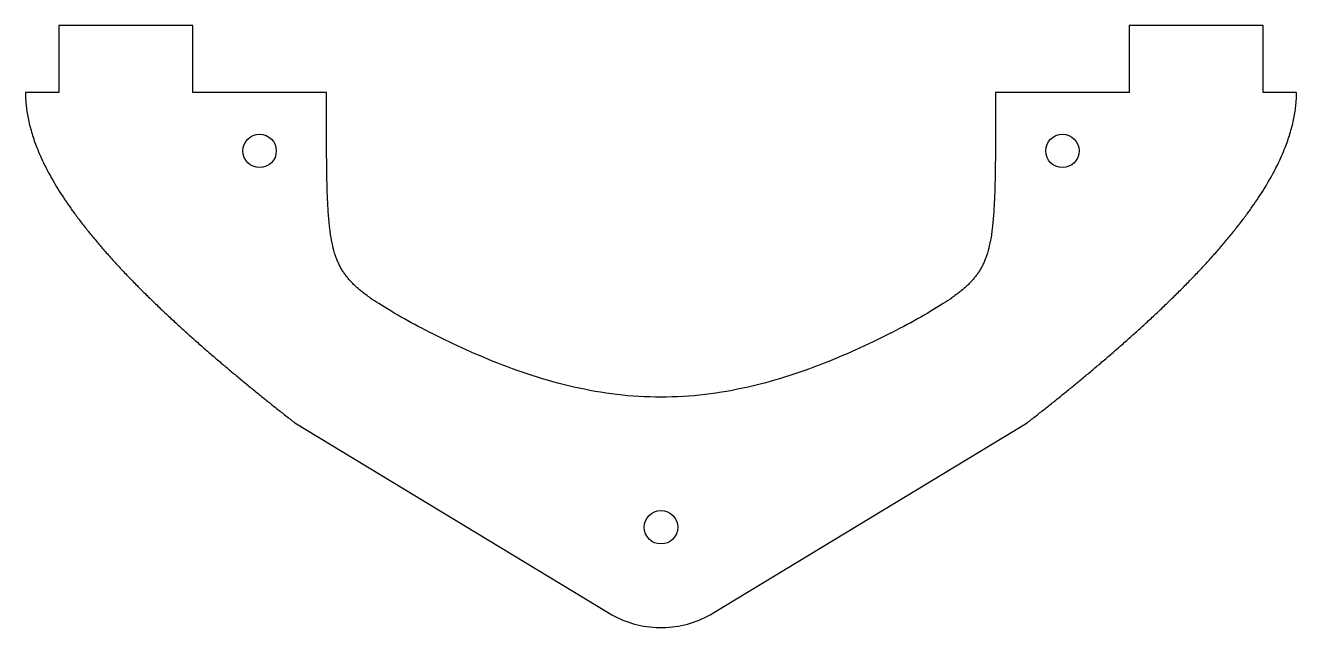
# Model space of a CAD drawing. Header units: inches. Extents: x 0.36 to 5.11, y -2.41 to -0.16.
import ezdxf

# ---------------------------------------------------------------- set-up
doc = ezdxf.new("R2010")
doc.units = ezdxf.units.IN
doc.layers.get('0').update_dxf_attribs({"linetype": 'CONTINUOUS'})

msp = doc.modelspace()

# ---------------------------------------------------------------- linework, layer by layer
for p, q in [((0.9869, -0.1629), (0.4869, -0.1629)), ((0.4869, -0.1629), (0.4869, -0.4129)), ((0.9869, -0.4129), (0.9869, -0.1629)), ((4.9869, -0.1629), (4.4869, -0.1629)), ((4.4869, -0.1629), (4.4869, -0.4129)), ((4.9869, -0.4129), (4.9869, -0.1629)), ((0.4869, -0.4129), (0.3619, -0.4129)), ((1.4869, -0.4129), (0.9869, -0.4129)), ((4.4869, -0.4129), (3.9869, -0.4129)), ((5.1119, -0.4129), (4.9869, -0.4129)), ((1.3689, -1.6478), (2.5426, -2.3587)), ((2.9311, -2.3587), (4.1048, -1.6478))]:
    msp.add_line(p, q)
for centre in [(1.2369, -0.6317), (4.2369, -0.6317), (2.7369, -2.0379)]:
    msp.add_circle(centre, 0.0625)
for start, end in [(238.7989, 267.1491), (272.8509, 301.2011)]:
    msp.add_arc((2.7369, -2.0379), 0.375, start, end)
for points in [[(0.3619, -0.4129), (0.3619, -0.675), (0.5536, -0.9433), (0.8201, -1.2016), (1.1009, -1.4389), (1.3689, -1.6478)], [(3.9869, -0.4129), (3.9869, -0.9129), (3.9869, -1.1629), (3.7369, -1.1629), (2.7369, -2.0379), (1.7369, -1.1629), (1.4869, -1.1629), (1.4869, -0.9129), (1.4869, -0.4129)], [(4.1048, -1.6478), (4.3728, -1.4389), (4.6537, -1.2016), (4.9201, -0.9433), (5.1119, -0.675), (5.1119, -0.4129)], [(2.7182, -2.4124), (2.722, -2.4125), (2.7294, -2.4127), (2.7369, -2.4128), (2.7443, -2.4127), (2.7518, -2.4125), (2.7555, -2.4124)]]:
    msp.add_open_spline(points, degree=5)

doc.saveas('drawing.dxf')
